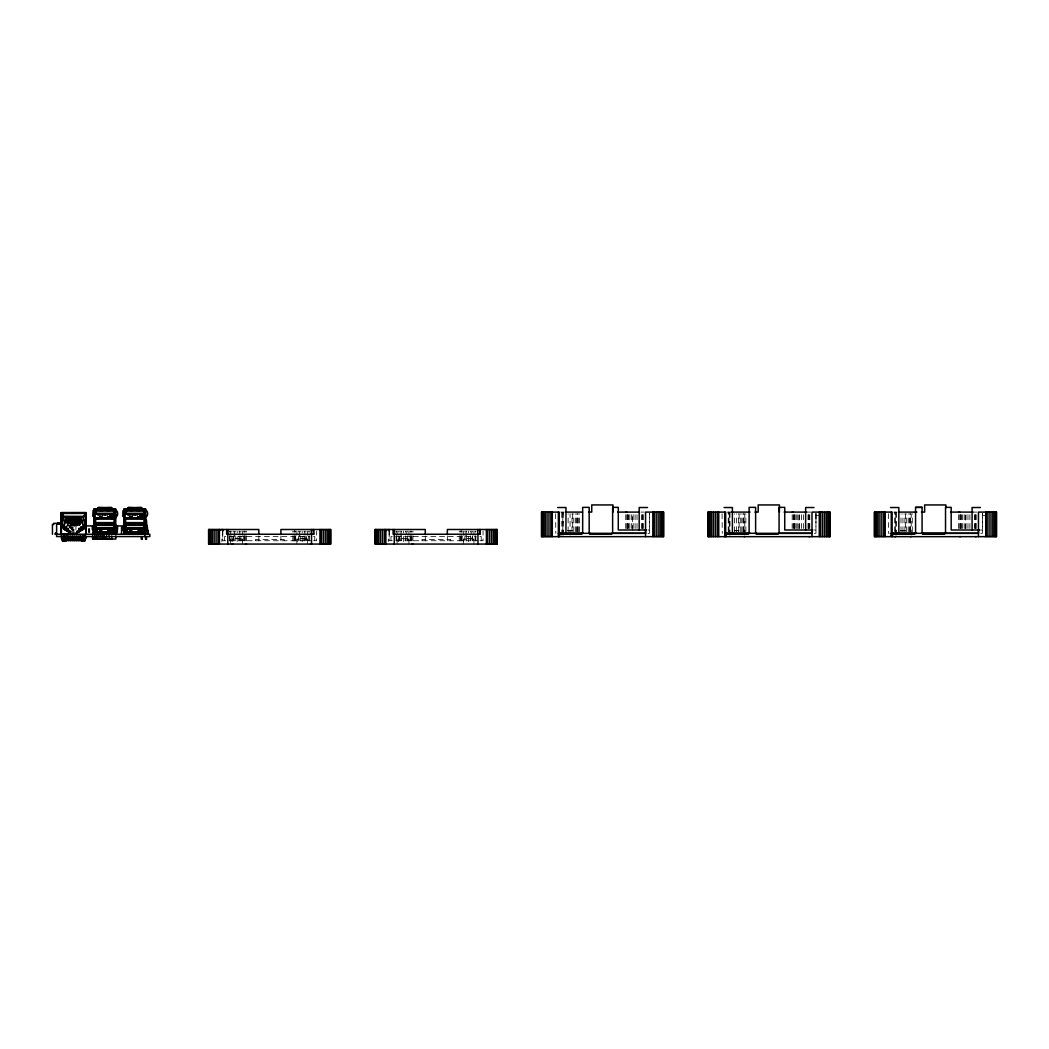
<?xml version="1.0" encoding="UTF-8"?>
<svg xmlns="http://www.w3.org/2000/svg" width="1049" height="1049" viewBox="0 0 1049 1049"><rect width="100%" height="100%" fill="white"/><g stroke="black" fill="none" stroke-linecap="round" stroke-linejoin="round"><path stroke-width="0.75" stroke-dasharray="5 3.75" d="M221.85 541.559L221.85 539.068M225.823 540.733L222.729 540.733L222.729 529.496M229.665 540.825L229.665 531.109M229.928 540.825L229.928 531.109M230.675 544.064L230.675 531.109M231.855 540.825L231.855 531.109M232.157 541.559L232.157 539.068L242.162 539.068L242.162 541.559M233.416 540.825L233.416 531.109M234.53 531.017L234.53 538.648L239.775 538.648L239.775 531.017M235.212 540.825L235.212 531.109M237.153 541.559L237.153 531.109M239.093 540.825L239.093 531.109M240.903 540.825L240.903 531.109M242.45 544.064L242.45 531.109M243.643 540.825L243.643 531.109M244.391 540.825L244.391 531.109M244.653 540.825L244.653 531.109M245.427 540.825L245.427 531.109M246.502 540.825L246.502 531.109M292.828 540.825L292.828 531.109M293.904 540.825L293.904 531.109M294.69 540.825L294.69 529.496M294.939 540.825L294.939 531.109M295.687 540.825L295.687 531.109M296.88 544.064L296.88 531.109M297.169 541.559L297.169 539.068L307.173 539.068L307.173 541.559M298.427 540.825L298.427 531.109M299.555 531.017L299.555 538.648L304.8 538.648L304.8 531.017M300.237 540.825L300.237 531.109M302.178 541.559L302.178 531.109M304.118 540.825L304.118 531.109M305.915 540.825L305.915 531.109M307.475 544.064L307.475 531.109M308.668 540.825L308.668 531.109M309.416 540.825L309.416 531.109M388.3 541.559L388.3 539.068M392.274 540.733L389.179 540.733L389.179 529.496M396.116 540.825L396.116 531.109M396.365 540.825L396.365 531.109M397.125 544.064L397.125 531.109M398.305 540.825L398.305 531.109M398.607 541.559L398.607 539.068L408.612 539.068L408.612 541.559M399.866 540.825L399.866 531.109M400.98 531.017L400.98 538.648L406.225 538.648L406.225 531.017M401.662 540.825L401.662 531.109M403.603 541.559L403.603 531.109M405.543 540.825L405.543 531.109M407.353 540.825L407.353 531.109M408.9 544.064L408.9 531.109M410.093 540.825L410.093 531.109M410.841 540.825L410.841 531.109M411.09 540.825L411.09 531.109M411.877 540.825L411.877 531.109M412.952 540.825L412.952 531.109M459.278 540.825L459.278 531.109M460.354 540.825L460.354 531.109M461.14 540.825L461.14 529.496M461.39 540.825L461.39 531.109M462.137 540.825L462.137 531.109M463.33 544.064L463.33 531.109M463.619 541.559L463.619 539.068L473.623 539.068L473.623 541.559M464.877 540.825L464.877 531.109M466.005 531.017L466.005 538.648L471.25 538.648L471.25 531.017M466.687 540.825L466.687 531.109M468.628 541.559L468.628 531.109M470.568 540.825L470.568 531.109M472.365 540.825L472.365 531.109M473.925 544.064L473.925 531.109M475.105 540.825L475.105 531.109M475.866 540.825L475.866 531.109M555.629 513.735L555.8 533.325M561.779 535.016L561.779 512.096M562.566 535.016L562.566 512.096M562.815 531.738L562.815 512.096M563.562 535.016L563.562 512.096M568.112 531.738L568.112 513.735M570.053 535.016L570.053 513.735M571.993 531.738L571.993 513.735M572.675 513.63L572.675 530.414L567.784 530.414M573.803 531.738L573.803 513.735M575.35 531.738L575.35 513.735M576.544 531.738L576.544 513.735M577.291 531.738L577.291 513.735M577.54 531.738L577.54 513.735M578.327 531.738L578.327 513.735M579.402 531.738L579.402 513.735M625.729 528.473L625.729 513.735M626.804 528.473L626.804 513.735M627.577 528.473L627.577 513.735M627.84 528.473L627.84 513.735M628.587 528.473L628.587 513.735M629.78 528.473L629.78 513.735M631.328 528.473L631.328 513.735M632.455 530.414L632.455 513.63M633.137 528.473L633.137 513.735M635.078 528.473L635.078 513.735M637.018 528.473L637.018 513.735M641.555 528.473L641.555 512.096M642.303 528.473L642.303 512.096M642.565 528.473L642.565 512.096M643.352 528.473L643.352 512.096M722.079 513.735L722.25 533.325M728.229 531.738L728.229 512.096M729.016 531.738L729.016 512.096M729.265 535.016L729.265 512.096M730.012 535.016L730.012 512.096M734.562 531.738L734.562 513.735M736.503 531.738L736.503 513.735M738.444 531.738L738.444 513.735M739.125 513.63L739.125 530.414L734.234 530.414M740.253 531.738L740.253 513.735M741.8 531.738L741.8 513.735M742.994 531.738L742.994 513.735M743.741 531.738L743.741 513.735M743.99 531.738L743.99 513.735M744.777 535.016L744.777 513.735M745.852 531.738L745.852 513.735M792.179 528.473L792.179 513.735M793.254 528.473L793.254 513.735M794.027 528.473L794.027 513.735M794.29 528.473L794.29 513.735M795.037 528.473L795.037 513.735M796.23 528.473L796.23 513.735M797.778 528.473L797.778 513.735M798.905 528.88L798.905 513.63M799.587 528.473L799.587 513.735M801.528 528.473L801.528 513.735M803.455 528.473L803.455 513.735M808.005 528.473L808.005 512.096M808.753 528.473L808.753 512.096M809.015 528.473L809.015 512.096M809.802 528.473L809.802 512.096L810.864 512.096M888.529 513.735L888.529 533.325L889.237 533.325M894.679 531.738L894.679 512.096M895.466 531.738L895.466 512.096M895.715 535.016L895.715 512.096M896.462 535.016L896.462 512.096M901.012 531.738L901.012 513.735M902.953 531.738L902.953 513.735M904.894 531.738L904.894 513.735M905.575 513.63L905.575 530.414L900.685 530.414M906.703 531.738L906.703 513.735M908.25 531.738L908.25 513.735M909.444 531.738L909.444 513.735M910.191 531.738L910.191 513.735M910.44 531.738L910.44 513.735M911.227 535.016L911.227 513.735M912.302 531.738L912.302 513.735M958.629 528.473L958.629 513.735M959.704 528.473L959.704 513.735M960.478 528.473L960.478 513.735M960.74 528.473L960.74 513.735M961.487 528.473L961.487 513.735M962.68 528.473L962.68 513.735M964.228 528.473L964.228 513.735M965.355 528.88L965.355 513.63M966.037 528.473L966.037 513.735M967.978 528.473L967.978 513.735M969.905 528.473L969.905 513.735M974.455 528.473L974.455 512.096M975.203 528.473L975.203 512.096M975.465 528.473L975.465 512.096M976.239 528.473L976.239 512.096L977.314 512.096M73.928 532.958L73.928 529.666L71.634 528.998L71.437 529.758M69.536 532.722L73.928 529.666L72.093 529.404L73.417 529.155M72.919 528.932L72.093 528.657M72.093 527.555L72.919 527.424L69.929 527.319L71.476 529.037M560.717 512.096L564.178 512.096M641.07 512.096L644.204 512.096M727.377 512.096L730.629 512.096M807.52 512.096L810.654 512.096M893.827 512.096L897.079 512.096M973.97 512.096L977.091 512.096M815.965 515.662L819.282 515.662M982.415 515.662L985.732 515.662M72.879 529.889L71.673 529.824L73.928 529.666L72.093 529.404L72.093 527.332L69.431 527.018M647.941 529.994L649.501 529.994L649.501 513.433L649.501 533.325L647.941 533.325M814.391 529.994L815.952 529.994L815.952 513.433L815.952 533.325L814.391 533.325M980.841 529.994L982.402 529.994L982.402 513.433L982.402 533.325L980.841 533.325M567.771 530.82L574.629 530.82M734.221 530.82L741.079 530.82M900.671 530.82L907.529 530.82M225.823 536.563L224.565 536.563L224.565 540.733M229.364 536.563L309.665 536.563M313.507 536.563L314.779 536.563L314.779 540.733M392.274 536.563L391.002 536.563L391.002 540.733M395.814 536.563L476.115 536.563M479.957 536.563L481.229 536.563L481.229 540.733M229.652 540.733L311.304 540.733M313.507 540.733L316.601 540.733L316.601 531.096M396.102 540.733L477.754 540.733M479.957 540.733L483.051 540.733L483.051 531.096M71.555 529.011L69.929 527.332L72.919 527.332L72.919 534.833M815.965 514.062L815.965 518.98M472.561 536.563L472.561 540.733M450.677 540.733L450.677 539.474L421.973 539.474L421.973 540.733M447.346 535.96L447.346 540.825M425.291 535.96L425.291 544.064M399.669 536.563L399.669 540.733M389.179 532.171L389.179 540.733M306.124 536.563L306.124 540.733M284.227 540.733L284.227 539.474L255.523 539.474L255.523 540.733M280.896 535.96L280.896 540.825M258.841 535.96L258.841 544.064M233.219 536.563L233.219 540.733M222.729 532.171L222.729 540.733M89.742 528.578L89.742 532.577M89.073 528.578L89.073 532.577M88.391 528.578L88.391 532.577M75.908 527.109L75.908 529.955M72.735 527.332L72.774 528.998M72.683 528.998C71.856 526.677 73.142 526.703 72.329 528.998M71.843 527.332L71.843 529.666M72.919 528.722L72.093 528.709L72.919 528.788M72.919 527.477L72.093 527.503L72.919 527.424M72.329 527.332L69.404 526.965L72.329 527.332"/><path stroke-width="1.5" d="M61.288 534.243L61.471 512.594L86.097 512.686L86.254 534.243M66.454 517.118L66.454 522.612L65.667 522.612L65.667 517.118M66.966 536.078L66.126 540.786M68.146 517.118L68.146 522.612L67.359 522.612L67.359 517.118M69.837 517.118L69.837 522.612L69.05 522.612L69.05 517.118M71.529 517.118L71.529 522.612L70.742 522.612L70.742 517.118M73.22 517.118L73.22 522.612L72.433 522.612L72.433 517.118M74.912 517.118L74.912 522.612L74.125 522.612L74.125 517.118M76.603 517.118L76.603 522.612L75.816 522.612L75.816 517.118M78.295 517.118L78.295 522.612L77.508 522.612L77.508 517.118M79.986 517.118L79.986 522.612L79.2 522.612L79.2 517.118M85.756 535.973L84.917 540.786L80.681 540.786L80.616 536.078L81.455 540.786L81.861 536.354M81.678 517.118L81.678 522.612L80.891 522.612L80.891 517.118M124.438 511.86L124.438 510.496L122.982 510.588L122.759 516.331L124.438 516.829M226.676 529.496L226.676 534.243L313.861 534.229L313.861 529.496M321.335 544.064L321.335 529.496M323.262 544.064L323.262 529.496M325.203 544.064L325.203 529.496M327.013 544.064L327.013 529.496M328.56 544.064L328.56 529.496M329.753 544.064L329.753 529.496M330.501 544.064L330.501 529.496M393.126 529.496L393.126 534.243L480.311 534.229L480.311 529.496M487.772 544.064L487.772 529.496M489.713 544.064L489.713 529.496M491.653 544.064L491.653 529.496M493.463 544.064L493.463 529.496M495.01 544.064L495.01 529.496M496.203 544.064L496.203 529.496M496.951 544.064L496.951 529.496M541.73 536.655L541.73 512.096M542.477 536.655L542.477 512.096M543.67 536.655L543.67 512.096M545.218 536.655L545.218 512.096M547.027 536.655L547.027 512.096M548.968 536.655L548.968 512.096M550.895 536.655L550.895 512.096M552.298 536.655L552.298 512.096M558.37 536.655L558.37 512.096M558.697 536.655L558.711 533.325L589.997 533.325L589.997 534.151L611.803 534.151L611.803 533.325M559.209 533.325L559.209 512.096L541.481 512.096L541.481 536.655L663.65 536.655L663.65 512.096L645.555 512.096L645.555 536.655M581.841 533.325L581.841 534.151L560.035 534.151L560.035 533.325M582.667 533.298L582.68 507.362L589.171 507.362L589.171 533.298M612.97 512.096L612.97 504.936L591.741 504.936L591.741 512.096L588.502 512.096M588.686 533.325L645.555 533.325L645.555 529.994M708.18 536.655L708.18 512.096M708.927 536.655L708.927 512.096M710.121 536.655L710.121 512.096M711.668 536.655L711.668 512.096M713.477 536.655L713.477 512.096M715.418 536.655L715.418 512.096M717.346 536.655L717.346 512.096M718.749 536.655L718.749 512.096M724.82 536.655L724.82 512.096M725.147 536.655L725.161 533.325L756.447 533.325L756.447 534.151L778.253 534.151L778.253 533.325M725.659 533.325L725.659 512.096L707.931 512.096L707.931 536.655L830.1 536.655L830.1 512.096L812.005 512.096L812.005 536.655M748.291 533.325L748.291 534.151L726.485 534.151L726.485 533.325M749.117 533.298L749.117 507.362L755.621 507.362L755.621 533.298M779.42 512.096L779.42 504.936L758.191 504.936L758.191 512.096L754.952 512.096M755.136 533.325L812.005 533.325L812.005 529.994M874.63 536.655L874.63 512.096M875.377 536.655L875.377 512.096M876.571 536.655L876.571 512.096M878.118 536.655L878.118 512.096M879.927 536.655L879.927 512.096M881.868 536.655L881.868 512.096L883.796 512.096L883.796 536.655M885.199 536.655L885.199 512.096M892.109 533.325L892.109 512.096L874.381 512.096L874.381 536.655L996.55 536.655L996.55 512.096L978.455 512.096L978.455 536.655M914.741 533.325L914.741 534.151L892.935 534.151L892.935 533.325L944.9 533.325M915.567 533.298L915.567 507.362L922.071 507.362L922.071 533.298M922.897 534.151L922.897 533.325L922.897 534.151L944.703 534.151L944.703 533.325M945.87 507.808L945.87 504.936L924.641 504.936L924.641 512.096L921.402 512.096M921.31 533.325L978.455 533.325L978.455 529.994M80.616 538.504L80.642 536.091M82.701 540.786L83.238 536.078L84.195 540.786L84.445 536.354M64.868 536.354L64.645 540.786L64.146 536.065L63.386 540.786L63.346 536.354L63.137 540.786M93.912 516.829L93.964 510.496M123.874 516.829L123.926 510.496M61.93 536.196L61.406 538.635L62.193 540.786L66.664 540.786L66.664 536.17M137.878 517.327L140.133 517.406L137.878 517.904M64.133 538.465L64.736 536.196M77.049 531.856L78.911 531.909L83.592 529.116L85.507 525.103L85.821 513.013L83.592 516.475L83.592 520.461M99.616 517.655L101.845 517.393L99.603 517.327M99.707 532.158L99.616 530.846L99.707 532.158L101.74 532.158L101.805 530.86L101.845 532.368M99.707 508.949L99.642 510.247L99.707 508.949L101.845 509.604L102.146 508.739L101.819 509.408L99.314 508.739L99.629 509.552L101.832 509.224M101.819 517.524L102.186 518.193L99.707 517.97C100.14 513.787 99.367 521.314 95.643 518.219L95.643 522.599L114.118 522.599L114.118 518.219C110.342 521.248 109.673 513.84 110.053 517.97L107.942 517.419M107.929 516.882L108.021 517.97M108.021 532.158L107.942 530.846L108.021 532.158L111.955 532.394L97.806 532.394L115.783 532.368M110.053 508.949L107.614 509.237L110.053 508.949L110.171 509.84M110.053 523.503C110.106 526.231 110.748 522.336 108.021 523.503L107.929 524.67L108.008 523.281M132.344 518.193L131.781 516.672L131.702 517.97L129.578 517.419M131.807 516.947L129.578 516.672L129.67 517.97M131.807 532.368L131.781 530.846L131.702 532.158L129.565 531.987M131.807 509.84L131.702 508.949L129.67 508.949L129.578 510.26L129.67 508.949M131.781 509.735C126.155 509.158 133.459 511.112 131.702 508.949M131.702 523.503C131.741 526.231 132.384 522.336 129.67 523.503L129.565 524.67L129.591 523.281M131.61 517.157C131.099 516.056 128.28 518.547 125.605 518.219L125.605 522.599L144.08 522.599L144.08 518.219C140.304 521.248 139.635 513.84 140.015 517.97L137.996 517.537M145.745 532.368L134.875 532.368L141.917 532.433L137.996 531.725L140.002 531.725L140.081 530.86L140.133 532.368M138.101 531.384L137.983 532.158M140.133 509.84L140.015 508.949L137.983 508.949L137.904 510.26L137.983 508.949M140.094 509.735C134.482 509.158 141.785 511.112 140.015 508.949M140.015 523.503L140.081 524.71L140.015 523.503L137.983 523.503L137.891 524.67L137.97 523.281M101.845 531.541L99.589 531.568L101.832 532.013M107.916 531.502L107.929 531.987M110.145 509.185L107.942 509.263M110.145 524.054L110.171 523.569M131.794 509.185L129.552 509.539L129.224 508.739M131.781 524.054L131.807 523.569M137.904 531.555L137.891 531.987M140.094 509.499C140.959 508.673 134.521 509.67 140.107 509.185M99.629 531.332C105.136 532.079 98.186 529.443 99.589 532.368M110.158 516.947L107.968 516.711L107.523 517.695M107.929 531.2L107.916 532.368M140.002 531.725C141.589 531.594 136.593 529.706 137.878 532.368M101.792 524.71L101.845 523.281M85.126 536.354L84.917 540.786L84.707 536.354M99.603 516.882L101.845 516.947M101.845 509.906L101.74 508.949M137.471 517.695L137.904 516.672L137.983 517.97M107.929 517.826L110.171 517.354L107.916 517.904M111.509 533.574L111.955 531.869M129.565 517.826L131.807 517.354L129.552 517.904M129.552 531.568L131.702 532.158M141.471 533.574L141.917 531.869M80.065 524.395L76.367 523.503L76.367 525.693L80.065 524.395L79.58 524.92M101.845 509.552L99.616 509.263M110.171 531.568L110.158 532.013M131.807 509.526L129.552 509.539L129.276 508.739M131.807 531.568L131.794 532.013M140.133 531.568L140.12 532.013M101.832 510.155L101.845 508.739M97.806 509.237L98.304 507.532L111.548 507.546L111.955 509.237M107.942 524.107L107.968 524.71M127.768 509.237L128.266 507.532L141.51 507.546L141.917 509.237M129.578 524.107L129.604 524.71M108.034 509.381L107.942 510.26L108.021 508.949M99.629 523.281L99.629 524.107M137.93 524.71L137.983 523.503M99.603 524.592L99.707 523.503L101.845 524.146M72.919 536.537L70.427 537.285L69.601 536.537M99.603 532.013L99.589 531.581M78.727 524.395L79.121 523.53L77.587 524.12L80.052 524.448L78.754 524.212M113.331 533.574L114.118 524.71L95.643 524.71L94.646 523.779L94.476 509.394L115.77 509.276L115.783 533.574L93.977 533.574L94.476 528.329M143.293 533.574L144.08 524.71L125.605 524.71L124.608 523.779L124.608 509.237L123.952 509.276L145.732 509.276L145.745 533.574L123.939 533.574L123.939 529.784M63.963 538.832L64.33 536.144L64.356 538.832M96.678 531.869L97.99 528.827L107.614 528.827L107.614 527.778L113.135 531.869L114.118 527.778L95.643 527.778L95.643 524.71M126.641 531.869L127.952 528.827L137.576 528.827L137.576 527.778L143.097 531.869L144.08 527.778L125.605 527.778L125.605 524.71M85.677 538.701L85.349 536.183L85.625 538.832M97.806 508.044L111.456 507.532M127.768 508.044L141.418 507.532M83.225 538.478L83.369 536.183M115.364 532.368L94.397 531.869L96.429 533.574L97.99 527.778L97.99 528.827M145.326 532.368L124.359 531.869L126.391 533.574L127.952 527.778L127.952 528.827M115.731 509.145L94.226 508.883L94.476 527.083M70.296 531.909L68.434 531.856L63.753 529.116L61.839 525.103L61.524 513.013L63.753 516.659L62.232 520.461L62.416 525.103L62.468 520.461M63.753 517.118L83.592 516.973L85.821 513.013L85.507 525.103L83.592 528.932L78.911 528.762M68.434 528.932L63.753 528.827L61.839 525.103L64.579 525.103L64.579 520.461L61.839 520.461L63.753 516.659M94.476 516.829L92.797 516.331L93.02 510.588L94.476 510.496L95.236 512.24L93.977 511.663M124.018 509.093L145.693 509.145M107.916 531.345L110.119 530.86L110.171 532.368M57.262 533.744C54.089 532.341 55.348 536.419 55.492 532.958M125.605 510.575L144.08 510.575L145.077 517.695L137.576 513.63L137.576 514.679L127.952 514.679L125.605 513.63L125.605 510.575L124.503 509.276L124.438 533.574M140.133 523.569L137.878 523.569M145.549 525.969C145.719 511.742 147.542 525.995 146.545 530.243M142.153 539.396L142.31 536.655M146.375 539.396L146.545 536.655M61.222 512.712L85.821 512.594L85.9 534.243L85.192 534.243M115.233 528.604C115.665 529.758 113.764 528.067 115.652 528.617M145.077 514.534L145.247 514.967M95.21 526.401L94.725 526.401M125.172 526.401L124.07 526.48M83.592 525.103L83.592 529.116L78.911 531.725L77.049 531.62M93.977 514.941L95.079 514.508M115.285 511.781L114.538 512.227L115.652 512.332M115.036 512.24L115.285 511.86M123.939 514.967L125.198 514.548L124.07 514.469M114.538 526.375L115.783 525.942L115.036 526.388M145.247 511.82L145.077 512.266M123.939 529.116L125.198 528.696L124.07 528.617M144.5 526.375L145.247 525.955M95.643 510.771L114.118 510.771M95.643 524.92L114.118 524.92M125.605 510.771L144.08 510.771M125.605 524.92L144.08 524.92M137.878 524.12L140.133 524.146M95.643 513.42L114.118 513.42M95.643 527.568L114.118 527.568M125.605 513.42L144.08 513.42M125.605 527.568L144.08 527.568M94.646 518.193L115.115 518.193L115.036 523.189L94.725 523.189M101.648 517.157L101.845 518.193L102.369 517.695M131.807 531.266L129.552 531.345L130.666 531.345M61.353 512.62L61.393 534.243L77.049 533.862L77.049 531.279L78.911 531.345M115.036 514.548L115.783 514.967L114.682 514.508M124.661 526.401L124.687 528.696M144.998 528.696L145.247 529.116M124.07 512.332L125.198 512.24L123.939 511.82M83.369 538.793L83.159 536.078L83.068 538.57M61.524 534.243L77.049 533.862M104.428 536.983L106.434 536.97M115.115 526.414L114.603 526.414M115.285 516.108L115.783 518.022M145.745 517.983L145.326 516.305M101.058 517.144C97.032 517.668 103.405 516.331 101.727 517.537M131.02 517.144L131.781 517.131L129.591 517.131M99.629 524.343L101.819 524.33L99.603 524.487M137.904 524.343L140.094 524.33L137.878 524.487M313.533 534.229L313.022 529.496M479.97 534.229L479.472 529.496M891.27 512.096L891.27 536.655L891.611 533.325L892.935 533.325M915.567 507.362L922.071 507.362M557.622 507.519L565.949 507.519L565.949 533.325M647.508 507.519L639.182 507.519L639.182 530.099M724.072 507.519L732.399 507.519L732.399 533.325M813.958 507.519L805.632 507.519L805.632 530.099M890.522 507.519L898.849 507.519L898.849 533.325M980.409 507.519L972.082 507.519L972.082 530.099M129.683 509.381L131.689 509.381M137.996 509.381L140.002 509.381M107.916 509.565L110.171 509.526M95.315 512.161L94.03 509.145L95.643 510.575L114.118 510.575L115.115 517.695L94.646 517.695M115.285 510.496C118.471 509.499 118.485 517.773 115.285 516.869M145.247 510.496C148.434 509.499 148.447 517.773 145.247 516.869M123.939 510.732L127.06 510.732M565.791 512.096L582.483 512.096M617.651 512.096L639.51 512.096M731.205 512.096L750.087 512.096M784.101 512.096L806.825 512.096M898.691 512.096L916.931 512.096M950.551 512.096L973.262 512.096M625.729 512.096L626.804 512.096M792.179 512.096L793.254 512.096M958.629 512.096L959.704 512.096M61.524 512.856L85.821 512.895M61.091 513.223L86.215 513.013L86.057 534.243M61.091 513.302L86.254 513.223M61.091 513.446L86.254 513.446M95.643 513.63L114.118 513.63L115.115 517.695L107.614 513.63L107.614 514.679L97.99 514.679L95.643 513.63L95.643 510.575M124.608 517.695L145.077 517.695L144.08 513.63L125.605 513.63L124.503 509.276M109.647 514.679L111.771 514.679L115.115 517.695L109.647 514.679L109.647 513.63M139.596 514.679L141.733 514.679L145.077 517.695L139.596 514.679L139.596 513.63M83.592 516.475L63.753 516.475L61.524 513.013L61.839 520.461M83.592 516.659L63.753 516.541L63.753 520.461M63.753 516.934L83.592 516.724M107.955 517.131L110.171 517.091L107.916 517.157M94.646 518.586L115.115 518.586M124.608 518.586L145.077 518.586M95.643 518.809L114.118 518.809M125.605 518.809L144.08 518.809M86.254 519.57L86.254 527.817M145.549 520.252L146.545 520.252M85.507 520.461L82.766 520.461L82.766 525.103L85.507 525.103M94.646 522.887L115.115 522.887M124.608 522.887L145.077 522.887M124.687 523.189L144.998 523.189M61.707 523.333L53.696 523.333L53.696 524.67M94.646 523.281L115.115 523.281M124.608 523.281L145.077 523.281M94.646 514.875L94.646 523.779L115.115 523.779L115.285 533.574L113.331 531.869M110.04 523.936L108.021 523.503M131.689 523.936L129.67 523.503M61.432 524.251L56.607 524.251L56.607 536.563L149.823 536.563L149.823 534.243L55.492 534.243M94.476 525.313C91.433 524.264 91.42 531.987 94.476 530.938M115.285 525.313C118.327 524.264 118.34 531.987 115.285 530.938M124.438 525.313C121.396 524.264 121.382 531.987 124.438 530.938M145.247 525.313C148.289 524.264 148.302 531.987 145.247 530.938M84.903 525.916L95.354 525.916M114.223 525.916L121.527 525.916L121.527 534.243M124.438 525.969L125.185 526.375M63.753 526.795L66.48 526.795L66.48 528.486M83.592 526.795L80.865 526.795L80.865 528.486M63.753 528.486L68.434 528.499L68.434 531.909M78.911 531.909L78.911 528.486L83.592 528.486M63.753 528.565L68.434 528.722M78.911 528.512L83.592 528.67M109.647 528.827L111.771 528.827L113.135 531.869L109.647 528.827L109.647 527.778M139.596 528.827L141.733 528.827L143.097 531.869L139.596 528.827L139.596 527.778M63.753 525.103L63.753 529.116L68.434 529.063M78.911 528.998L83.592 529.063M98.501 529.089L114.446 529.089L114.446 529.824M126.863 529.089L144.408 529.089M219.398 529.889L222.729 529.496L222.729 530.964L222.729 529.889M385.848 529.889L389.179 529.496L389.179 530.964L389.179 529.889M646.381 529.994L618.281 529.994L618.281 507.362L612.629 507.362L612.629 533.325L645.555 533.325M812.831 529.994L784.731 529.994L784.731 507.362L779.079 507.362L779.079 533.325L812.005 533.325M979.74 529.994L951.181 529.994L951.181 507.362L945.529 507.362L945.529 533.325L978.455 533.325M68.434 531.279L70.296 531.345M68.434 531.384L70.296 531.555M77.049 531.423L78.911 531.555M68.434 531.62L70.296 531.725M99.721 531.725L101.74 532.158M108.034 531.725L110.053 532.158L110.171 531.345M93.977 532.368L99.078 531.869M123.939 532.368L128.529 532.368M92.574 532.577L93.4 532.577L93.4 534.243M95.066 532.577L94.24 532.577L94.24 534.243M69.929 533.18L77.416 533.18M558.291 533.325L582.995 533.325M724.82 533.325L750.232 533.325M891.073 533.325L897.629 533.325M898.285 533.325L916.682 533.325M743.99 536.655L744.777 536.655M809.015 536.655L809.802 536.655M894.679 536.655L895.466 536.655M910.44 536.655L911.227 536.655M959.704 536.655L960.478 536.655M975.465 536.655L976.239 536.655M94.685 537.901L96.456 537.901M111.666 538.858L92.784 538.858L92.784 535.947M141.313 536.655L141.313 539.225L142.31 539.225M145.549 536.655L145.549 539.225L146.545 539.225M232.157 544.064L232.917 544.064M245.427 544.064L246.502 544.064M310.452 544.064L311.514 544.064L311.514 534.243M411.877 544.064L412.952 544.064M107.378 518.193L115.036 518.206M140.133 517.904L145.077 518.193L124.608 518.193M137.904 531.332L138.979 531.345M107.942 531.332L109.017 531.345M128.266 507.532L141.917 508.044M98.304 507.532L111.955 508.044M128.791 517.695L129.473 518.206M99.511 518.206L99.078 517.695M94.646 512.056L93.99 509.276L94.476 533.574M144.513 526.401L145.077 526.414M61.026 523.674L58.364 523.333L58.272 524.172M61.039 536.603L61.603 534.243M138.075 517.157L140.12 516.947M93.977 525.969L95.223 526.375M63.753 529.116L68.434 531.725M128.266 533.574L127.768 531.869M98.304 533.574L97.806 531.869M143.293 531.869L145.247 533.574L145.077 509.237M129.552 524.067L129.552 523.569M107.916 524.067L107.916 523.569M140.107 517.524L140.435 518.193M131.781 517.524L131.807 517.904M110.145 517.524L110.171 517.904M145.077 517.695L141.733 513.63L141.733 514.679M115.115 517.695L111.771 513.63L111.771 514.679M143.097 531.869L141.733 527.778L141.733 528.827M113.135 531.869L111.771 527.778L111.771 528.827M144.08 527.778L145.247 533.574L145.077 523.779L124.608 523.779L126.391 533.574M114.118 527.778L115.285 533.574L115.115 509.237M125.605 527.778L126.391 531.869M95.643 527.778L96.429 531.869M94.646 523.779L96.429 533.574M144.08 524.71L145.247 533.574M114.118 524.71L115.285 533.574M129.67 532.158L129.578 530.846L129.552 532.368M137.891 510.089L137.878 508.739M129.565 510.089L129.552 508.739M107.929 510.089L107.916 508.739M99.603 510.089L99.589 508.739M102.75 508.739L102.71 510.575M124.556 518.993L123.952 509.276L123.939 526.165M66.939 536.105L66.952 538.517M106.421 537.14L106.434 538.858M106.119 536.983L106.71 536.078M82.346 536.354L81.992 540.786M61.104 513.013L61.117 534.243M996.301 512.096L996.301 536.655M995.54 512.096L995.54 536.655M994.36 512.096L994.36 536.655M992.8 512.096L992.8 536.655M991.003 512.096L991.003 536.655M989.063 536.655L989.063 512.096L987.122 512.096L987.122 536.655M985.732 512.096L985.732 536.655M892.515 533.325L892.515 536.655M829.851 512.096L829.851 536.655M829.103 512.096L829.103 536.655M827.91 512.096L827.91 536.655M826.35 512.096L826.35 536.655M824.553 512.096L824.553 536.655M822.613 536.655L822.613 512.096L820.672 512.096L820.672 536.655M819.282 512.096L819.282 536.655M756.447 533.325L756.447 534.151M726.065 533.325L726.065 536.655M663.401 512.096L663.401 536.655M662.653 512.096L662.653 536.655M661.46 512.096L661.46 536.655M659.913 512.096L659.913 536.655M658.103 512.096L658.103 536.655M656.163 512.096L656.163 536.655M654.222 512.096L654.222 536.655M652.832 512.096L652.832 536.655M589.997 533.325L589.997 534.151M559.628 533.325L559.628 536.655M486.382 529.496L486.382 544.064M477.964 534.243L477.964 544.064M477.754 529.496L477.754 534.308M447.346 534.347L447.346 529.496L497.2 529.496L497.2 544.064L375.031 544.064L375.031 529.496L425.291 529.496L425.291 534.347M394.476 529.496L394.476 534.308M394.267 534.243L394.267 544.064M385.848 530.964L385.848 529.496L385.848 544.064L384.459 544.064L384.459 529.496M382.518 529.496L382.518 544.064M380.577 529.496L380.577 544.064M378.768 529.496L378.768 544.064M377.22 529.496L377.22 544.064M376.027 529.496L376.027 544.064M375.28 529.496L375.28 544.064M319.932 529.496L319.932 544.064M311.304 529.496L311.304 534.308M280.896 534.347L280.896 529.496L330.75 529.496L330.75 544.064L208.581 544.064L208.581 529.496L258.841 529.496L258.841 534.347M228.026 529.496L228.026 534.308M227.817 534.243L227.817 544.064M219.398 530.964L219.398 529.496L219.398 544.064L216.068 544.064L216.068 529.496M218.008 529.496L218.008 544.064M214.127 529.496L214.127 544.064M212.331 529.496L212.331 544.064M210.77 529.496L210.77 544.064M209.577 529.496L209.577 544.064M208.83 529.496L208.83 544.064M148.158 534.243L148.158 530.073L147.739 534.243M144.828 534.243L144.828 536.563M144.657 518.586L144.657 522.887M144.08 510.575L144.08 513.63M143.661 510.981L143.661 513.21M143.661 525.129L143.661 527.359M141.497 513.63L141.497 514.797M141.497 527.778L141.497 528.945M140.133 508.739L140.12 510.089M140.133 523.281L140.12 524.71M139.832 513.63L139.832 514.797M139.832 527.778L139.832 528.945M139.504 509.237L139.504 510.575M138.665 509.237L138.665 510.575M137.34 513.63L137.34 514.797M137.34 527.778L137.34 528.945M136.999 509.237L136.999 510.575M135.675 513.63L135.675 514.797M135.675 527.778L135.675 528.945M135.439 513.63L135.439 514.679M135.439 527.778L135.439 528.827M134.875 531.869L134.875 533.574M134.246 513.63L134.246 514.679M134.246 527.778L134.246 528.827M134.01 513.63L134.01 514.797M134.01 527.778L134.01 528.945M132.672 509.237L132.672 510.575M132.344 513.63L132.344 514.797M132.344 527.778L132.344 528.945M132.108 513.63L132.108 514.679M132.108 527.778L132.108 528.827M131.807 508.739L131.794 510.089M131.807 523.281L131.794 524.71M131.007 509.237L131.007 510.575M130.181 509.237L130.181 510.575M130.089 513.63L130.089 514.679M130.089 527.778L130.089 528.827M129.853 513.63L129.853 514.797M129.853 527.778L129.853 528.945M128.188 513.63L128.188 514.797M128.188 527.778L128.188 528.945M127.952 513.63L127.952 514.679M126.024 510.981L126.024 513.21M126.024 525.129L126.024 527.359M125.028 518.586L125.028 522.887M117.37 525.916L117.37 532.577L116.373 532.577L116.373 529.915M115.836 535.947L115.836 539.029L92.535 539.029L92.535 535.947M115.049 532.577L115.049 534.243M114.695 518.586L114.695 522.887M114.118 510.575L114.118 513.63M113.698 510.981L113.698 513.21M113.698 525.129L113.698 527.359M111.666 536.078L111.666 539.029M111.535 513.63L111.535 514.797M111.535 527.778L111.535 528.945M110.171 508.739L110.158 510.089M110.171 523.281L110.158 524.71M109.87 513.63L109.87 514.797M109.87 527.778L109.87 528.945M109.542 509.237L109.542 510.575M109.293 536.078L109.293 537.14L108.716 536.078M108.703 509.237L108.703 510.575M107.378 513.63L107.378 514.797M107.378 527.778L107.378 528.945M107.208 508.739L107.037 510.575M106.434 536.288L106.434 539.029M105.713 513.63L105.713 514.797M105.713 527.778L105.713 528.945M105.477 513.63L105.477 514.679M105.477 527.778L105.477 528.827M104.913 531.869L104.848 533.574M104.428 536.288L104.428 539.029M104.284 513.63L104.284 514.679M104.284 527.778L104.284 528.827M104.231 536.078L104.231 537.14L103.654 536.078M104.048 513.63L104.048 514.797M104.048 527.778L104.048 528.945M102.5 536.078L102.5 537.14L101.923 536.078M102.382 513.63L102.382 514.797M102.382 527.778L102.382 528.945M102.146 513.63L102.146 514.679M102.146 527.778L102.146 528.827M101.058 509.237L101.058 510.575M100.861 536.078L100.861 537.14L100.284 536.078M100.219 509.237L100.219 510.575M100.127 513.63L100.127 514.679M100.127 527.778L100.127 528.827M99.891 513.63L99.891 514.797M99.891 527.778L99.891 528.945M99.065 536.078L99.065 537.14L98.475 536.078M98.226 513.63L98.226 514.797M98.226 527.778L98.226 528.945M97.99 513.63L97.99 514.679M97.203 536.078L97.203 537.14L94.594 537.14L94.594 536.078M96.941 536.288L96.941 539.029M96.626 536.078L96.626 537.14M96.062 510.981L96.062 513.21M96.062 525.129L96.062 527.359M95.315 529.089L95.315 529.824M95.066 518.586L95.066 522.887M95.171 536.078L95.171 537.14M94.948 536.288L94.948 539.029M93.23 530.073L93.23 534.243M85.205 520.461L85.323 525.103M85.113 520.461L84.956 525.103L84.89 520.461M84.641 536.354L84.497 540.786M84.274 536.354L84.235 540.786M81.678 522.612L80.891 522.612M79.986 522.612L79.2 522.612M79.344 536.17L79.344 540.786L78.57 540.786L78.57 536.17M78.295 522.612L77.508 522.612M77.233 536.17L77.233 540.786L76.446 540.786L76.446 536.17M76.603 522.612L75.816 522.612M75.122 536.17L75.122 540.786L74.335 540.786L74.335 536.17M74.912 522.612L74.125 522.612M73.22 522.612L72.433 522.612M73.01 536.17L73.01 540.786L72.224 540.786L72.224 536.17M71.529 522.612L70.742 522.612M70.886 536.17L70.886 540.786L70.113 540.786L70.113 536.17M70.296 531.279L70.296 533.862M69.837 522.612L69.05 522.612M68.775 536.17L68.775 540.786L68.001 540.786L68.001 536.17M68.146 522.612L67.359 522.612M66.454 522.612L65.667 522.612M65.326 536.354L65.405 540.786M65.064 540.786L65.117 536.354L64.972 540.786M62.992 536.354L62.914 540.786M62.193 525.103L62.022 520.461L61.891 525.103M58.193 523.333L58.115 524.172M57.97 523.333L57.892 524.172L57.629 523.333M57.59 523.333L57.59 524.172M56.83 534.243L56.082 534.243M52.45 524.251L52.45 534.243M93.964 525.313L93.912 530.938L93.912 525.313M123.926 525.313L123.874 530.938L123.874 525.313M64.212 536.065L64.186 538.465L64.225 536.078M110.132 509.788L107.929 509.971L110.145 509.735M99.629 509.801L101.819 509.735L99.629 509.788M74.138 523.503L73.666 524.631L73.207 523.503L71.306 523.503L71.306 525.693L70.008 523.503L68.355 523.503L67.136 525.693L72.512 525.693L72.512 524.277L73.115 525.693L74.23 525.693L74.833 524.277L74.833 525.693L76.039 525.693L76.039 523.503L74.138 523.503M58.928 523.399L59.937 523.989L58.928 523.399M140.133 517.091L137.904 517.144L140.094 517.196M94.738 528.709L93.977 529.116L94.725 528.696M134.81 532.368L127.768 532.394L134.81 532.381M83.291 538.543L83.251 536.105L83.291 538.543"/></g></svg>
